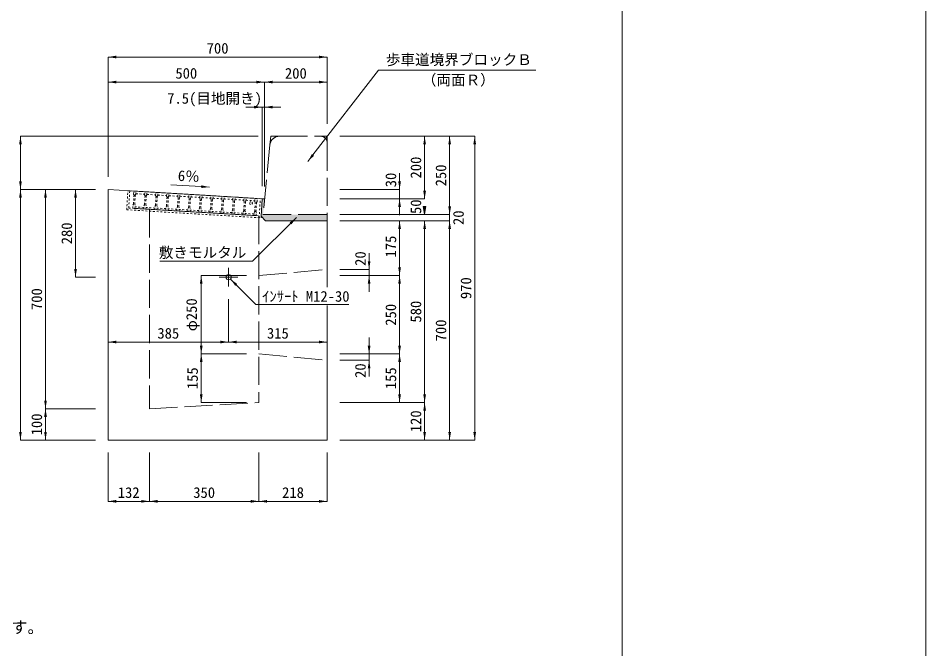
# Model space of a CAD drawing. Units: millimetres at full size; some dimension numbers follow another scale. Extents: x 4207 to 15359, y -7728 to 211.
# Drawn here: x 12459 to 15359, y -5765 to -3751 of the extents above; entities that cross this region are included whole.
import ezdxf
from ezdxf.enums import TextEntityAlignment as Align

# ---------------------------------------------------------------- set-up
doc = ezdxf.new("R2010")
doc.units = ezdxf.units.MM
doc.header["$LTSCALE"] = 15
for name, pattern in [('DASHED', [7.5, 6, -1.5]), ('USER1', [0.8, 0.4, -0.4]), ('USER2', [11.43, 7.62, -1.27, 1.27, -1.27]), ('USER3', [0.54, 0.3, -0.24])]:
    doc.linetypes.add(name, pattern=pattern)
for name, color, linetype, lineweight in [('0_2', 7, 'DASHED', 9), ('受枠', 3, 'USER1', 9), ('境界ﾌﾞﾛｯｸ', 4, 'DASHED', 9), ('寸法線', 7, 'Continuous', 9), ('枠', 5, 'Continuous', 5), ('補助線', 8, 'Continuous', 20), ('集水桝', 1, 'Continuous', 20), ('ｲﾝｻｰﾄ', 4, 'USER1', 9), ('ｸﾞﾚｰﾁﾝｸﾞ', 7, 'USER1', 5)]:
    doc.layers.add(name, color=color, linetype=linetype, lineweight=lineweight)
doc.layers.add('ﾊｯﾁﾝｸﾞ', color=7, linetype='Continuous')
doc.styles.add('ＭＳ ゴシック', font='')
doc.styles.get('ＭＳ ゴシック').set_extended_font_data('MS Gothic')

# ---------------------------------------------------------------- blocks, each defined once
blk = doc.blocks.new('filled_arrow')
at = {"color": 0, "linetype": 'Continuous', "lineweight": -2}
blk.add_solid([(7.5, 1.25), (0, 0), (7.5, -1.25)], dxfattribs=at)

msp = doc.modelspace()

# ---------------------------------------------------------------- hatches: boundary and pattern name
at = {"layer": '寸法線'}
msp.add_hatch(color=256, dxfattribs=at).paths.add_polyline_path([(13753.45, -4352.03), (13762.12, -4352.03), (13757.78, -4378.03)])
at = {"layer": 'ﾊｯﾁﾝｸﾞ'}
msp.add_hatch(color=256, dxfattribs=at).paths.add_polyline_path([(13446.44, -4398.03), (13446.44, -4378.03), (13241.44, -4378.03), (13246.44, -4328.03), (13238.91, -4327.58), (13235.58, -4383.06), (13249.68, -4398.03)])

# ---------------------------------------------------------------- linework, layer by layer
at = {"layer": '受枠'}
for p, q in [((12806.03, -4362.72), (12809.68, -4301.83)), ((12809.68, -4301.83), (13238.91, -4327.58)), ((12812.37, -4357.09), (12815.67, -4302.18)), ((13229.26, -4388.11), (13232.92, -4327.22)), ((13235.25, -4388.47), (13238.91, -4327.58)), ((12806.03, -4362.72), (13235.25, -4388.47)), ((12812.37, -4357.09), (13229.62, -4382.12))]:
    msp.add_line(p, q, dxfattribs=at)
at = {"layer": '受枠', "linetype": 'USER3'}
msp.add_circle((13202.97, -4341.45), 4.5, dxfattribs=at)
at = {"layer": '境界ﾌﾞﾛｯｸ'}
for p, q in [((13293.59, -4128.03), (13426.44, -4128.03)), ((13263.74, -4155.05), (13241.44, -4378.03)), ((13446.44, -4148.03), (13446.44, -4378.03)), ((13238.91, -4327.58), (13246.44, -4328.03)), ((13241.44, -4378.03), (13446.44, -4378.03)), ((13446.44, -4378.03), (13446.44, -4398.03))]:
    msp.add_line(p, q, dxfattribs=at)
for centre, radius, start, end in [((13293.59, -4158.03), 30, 90, 174.28941), ((13426.44, -4148.03), 20, 0, 90)]:
    msp.add_arc(centre, radius, start, end, dxfattribs=at)
at = {"layer": '寸法線'}
for p, q in [((12746.44, -3875.06), (13446.44, -3875.06)), ((12746.44, -4258.03), (12746.44, -3875.06)), ((13446.44, -4088.03), (13446.44, -3875.06)), ((12746.44, -3955.06), (13246.44, -3955.06)), ((12746.44, -4258.03), (12746.44, -3955.06)), ((13246.44, -4288.03), (13246.44, -3955.06)), ((13246.44, -3955.06), (13446.44, -3955.06)), ((13246.44, -4288.03), (13246.44, -3955.06)), ((13446.44, -4088.03), (13446.44, -3955.06)), ((13298.44, -4035.06), (13186.91, -4035.06)), ((13238.91, -4287.58), (13238.91, -4035.06)), ((13246.44, -4288.03), (13246.44, -4035.06)), ((12466.57, -4298.03), (12466.57, -4128.03)), ((13226.44, -4128.03), (12466.57, -4128.03)), ((13486.44, -4128.03), (13757.78, -4128.03)), ((13486.44, -4128.03), (13837.78, -4128.03)), ((13486.44, -4128.03), (13917.78, -4128.03)), ((13757.78, -4128.03), (13757.78, -4328.03)), ((13837.78, -4128.03), (13837.78, -4378.03)), ((13917.78, -4128.03), (13917.78, -5098.03)), ((13677.78, -4380.03), (13677.78, -4246.03)), ((12466.57, -5098.03), (12466.57, -4298.03)), ((12706.44, -4298.03), (12466.57, -4298.03)), ((12706.44, -4298.03), (12466.57, -4298.03)), ((12546.57, -4298.03), (12546.57, -4998.03)), ((12706.44, -4298.03), (12546.57, -4298.03)), ((12642.45, -4298.03), (12642.45, -4578.03)), ((12706.44, -4298.03), (12642.45, -4298.03)), ((13486.44, -4298.03), (13677.78, -4298.03)), ((13486.44, -4328.03), (13757.78, -4328.03)), ((13486.44, -4328.03), (13757.78, -4328.03)), ((13486.44, -4328.03), (13677.78, -4328.03)), ((13837.78, -4326.03), (13837.78, -4450.03)), ((13486.44, -4378.03), (13757.78, -4378.03)), ((13486.44, -4378.03), (13837.78, -4378.03)), ((13486.44, -4378.03), (13837.78, -4378.03)), ((13486.44, -4398.03), (13837.78, -4398.03)), ((13486.44, -4398.03), (13757.78, -4398.03)), ((13486.44, -4398.03), (13837.78, -4398.03)), ((13486.44, -4398.03), (13677.78, -4398.03)), ((13677.78, -4398.03), (13677.78, -4573.03)), ((13757.78, -4398.03), (13757.78, -4978.03)), ((13837.78, -5098.03), (13837.78, -4398.03)), ((13580.46, -4501.03), (13580.46, -4625.03)), ((12706.44, -4578.03), (12642.45, -4578.03)), ((13044.14, -4573.03), (13044.14, -4823.03)), ((13188.44, -4573.03), (13044.14, -4573.03)), ((13486.44, -4553.03), (13580.46, -4553.03)), ((13486.44, -4573.03), (13677.78, -4573.03)), ((13486.44, -4573.03), (13677.78, -4573.03)), ((13486.44, -4573.03), (13580.46, -4573.03)), ((13677.78, -4573.03), (13677.78, -4823.03)), ((13131.44, -4648.03), (13131.44, -4784.98)), ((13131.44, -4648.03), (13131.44, -4784.98)), ((13446.44, -4707.91), (13446.44, -4784.98)), ((12746.44, -4738.03), (12746.44, -4784.98)), ((13580.46, -4895.03), (13580.46, -4771.03)), ((12746.44, -4784.98), (13131.44, -4784.98)), ((13131.44, -4784.98), (13446.44, -4784.98)), ((13188.44, -4823.03), (13044.14, -4823.03)), ((13044.14, -4823.03), (13044.14, -4978.03)), ((13188.44, -4823.03), (13044.14, -4823.03)), ((13486.44, -4823.03), (13677.78, -4823.03)), ((13486.44, -4823.03), (13677.78, -4823.03)), ((13526.44, -4823.03), (13580.46, -4823.03)), ((13677.78, -4823.03), (13677.78, -4978.03)), ((13486.44, -4843.03), (13580.46, -4843.03)), ((13188.44, -4978.03), (13044.14, -4978.03)), ((13486.44, -4978.03), (13757.78, -4978.03)), ((13486.44, -4978.03), (13757.78, -4978.03)), ((13486.44, -4978.03), (13677.78, -4978.03)), ((13757.78, -4978.03), (13757.78, -5098.03)), ((12706.44, -4998.03), (12546.57, -4998.03)), ((12546.57, -4998.03), (12546.57, -5098.03)), ((12706.44, -4998.03), (12546.57, -4998.03)), ((12706.44, -5098.03), (12466.57, -5098.03)), ((12706.44, -5098.03), (12546.57, -5098.03)), ((13486.44, -5098.03), (13757.78, -5098.03)), ((13486.44, -5098.03), (13837.78, -5098.03)), ((13486.44, -5098.03), (13917.78, -5098.03)), ((12746.44, -5138.03), (12746.44, -5293.63)), ((12878.44, -5138.03), (12878.44, -5293.63)), ((12878.44, -5138.03), (12878.44, -5293.63)), ((13228.44, -5138.03), (13228.44, -5293.63)), ((13228.44, -5138.03), (13228.44, -5293.63)), ((13446.44, -5138.03), (13446.44, -5293.63)), ((12746.44, -5293.63), (12878.44, -5293.63)), ((12878.44, -5293.63), (13228.44, -5293.63)), ((13228.44, -5293.63), (13446.44, -5293.63))]:
    msp.add_line(p, q, dxfattribs=at)
for points in [[(13385.11, -4208.28), (13401.03, -4187.72), (13610.44, -3917.25), (14112.84, -3917.25)], [(13070.25, -4290.39), (13044.29, -4288.83), (12947.13, -4283)], [(13348.06, -4387.58), (13208.32, -4527.31), (12911.84, -4527.31)], [(13137.45, -4584.04), (13218.68, -4665.27), (13515.16, -4665.27)]]:
    msp.add_lwpolyline(points, dxfattribs=at)
at = {"layer": '寸法線', "lineweight": 13}
msp.add_lwpolyline([(13753.45, -4352.03), (13762.12, -4352.03), (13757.78, -4378.03)], close=True, dxfattribs=at)
at = {"layer": '枠', "color": 1, "lineweight": 9}
msp.add_line((15359.07, -7728.4), (15359.07, 210.81), dxfattribs=at)
at = {"layer": '枠', "lineweight": 20}
msp.add_line((14389.37, -6878.4), (14389.37, -1278.4), dxfattribs=at)
at = {"layer": '補助線'}
for p, q in [((13263.74, -4155.05), (13266.44, -4128.03)), ((13266.44, -4128.03), (13293.59, -4128.03)), ((13426.44, -4128.03), (13446.44, -4128.03)), ((13446.44, -4148.03), (13446.44, -4128.03))]:
    msp.add_line(p, q, dxfattribs=at)
at = {"layer": '集水桝'}
for p, q in [((12746.44, -4298.03), (13238.91, -4327.58)), ((12746.44, -4298.03), (12746.44, -5098.03)), ((13238.91, -4327.58), (13235.58, -4383.06)), ((13235.58, -4383.06), (13249.68, -4398.03)), ((13249.68, -4398.03), (13446.44, -4398.03)), ((13446.44, -4398.03), (13446.44, -4610.31)), ((13446.44, -4667.91), (13446.44, -5098.03)), ((12746.44, -5098.03), (13446.44, -5098.03))]:
    msp.add_line(p, q, dxfattribs=at)
at = {"layer": '集水桝', "linetype": 'DASHED', "lineweight": 13}
for p, q in [((12878.44, -4361.05), (12878.44, -4998.03)), ((13228.44, -4382.05), (13228.44, -4978.03)), ((13228.44, -4573.03), (13446.44, -4553.03)), ((13228.44, -4823.03), (13446.44, -4843.03)), ((12878.44, -4998.03), (13228.44, -4978.03))]:
    msp.add_line(p, q, dxfattribs=at)
at = {"layer": 'ｲﾝｻｰﾄ', "linetype": 'USER2'}
for p, q in [((13131.44, -4608.03), (13131.44, -4548.03)), ((13101.44, -4578.03), (13161.44, -4578.03))]:
    msp.add_line(p, q, dxfattribs=at)
at = {"layer": 'ｲﾝｻｰﾄ', "linetype": 'Continuous'}
msp.add_circle((13131.44, -4578.03), 8.5, dxfattribs=at)
at = {"layer": 'ｸﾞﾚｰﾁﾝｸﾞ'}
for p, q in [((12827.63, -4344.98), (12829.36, -4316.03)), ((12828.05, -4312.95), (12828.64, -4302.96)), ((12828.05, -4312.95), (12829.36, -4316.03)), ((12828.64, -4302.96), (13222.94, -4326.62)), ((12831.62, -4345.22), (12833.36, -4316.27)), ((12833.36, -4316.27), (12835.03, -4313.36)), ((12835.03, -4313.36), (12835.63, -4303.38)), ((12835.15, -4311.37), (12863.37, -4313.06)), ((12862.84, -4347.09), (12864.57, -4318.14)), ((12863.25, -4315.06), (12863.85, -4305.08)), ((12863.25, -4315.06), (12864.57, -4318.14)), ((12866.83, -4347.33), (12868.57, -4318.38)), ((12868.57, -4318.38), (12870.24, -4315.48)), ((12870.24, -4315.48), (12870.84, -4305.5)), ((12870.36, -4313.48), (12898.58, -4315.17)), ((12898.04, -4349.2), (12899.78, -4320.25)), ((12898.46, -4317.17), (12899.06, -4307.19)), ((12898.46, -4317.17), (12899.78, -4320.25)), ((12902.04, -4349.44), (12903.77, -4320.49)), ((12903.77, -4320.49), (12905.45, -4317.59)), ((12905.45, -4317.59), (12906.05, -4307.61)), ((12905.57, -4315.59), (12933.79, -4317.29)), ((12933.67, -4319.28), (12934.27, -4309.3)), ((12933.67, -4319.28), (12934.99, -4322.37)), ((12938.98, -4322.61), (12940.66, -4319.7)), ((12940.66, -4319.7), (12941.26, -4309.72)), ((12940.78, -4317.71), (12969, -4319.4)), ((12968.88, -4321.4), (12969.48, -4311.41)), ((12975.87, -4321.81), (12976.47, -4311.83)), ((12975.99, -4319.82), (13004.21, -4321.51)), ((13004.09, -4323.51), (13004.69, -4313.53)), ((13011.08, -4323.93), (13011.68, -4313.95)), ((13039.3, -4325.62), (13039.9, -4315.64)), ((13046.29, -4326.04), (13046.89, -4316.06)), ((13074.51, -4327.73), (13075.11, -4317.75)), ((13081.5, -4328.15), (13082.1, -4318.17)), ((13109.72, -4329.85), (13110.32, -4319.86)), ((13116.71, -4330.27), (13117.31, -4320.28)), ((12825.35, -4357.86), (12825.95, -4347.88)), ((12827.63, -4344.98), (12825.95, -4347.88)), ((12831.62, -4345.22), (12832.94, -4348.3)), ((12832.34, -4358.28), (12832.94, -4348.3)), ((12862.84, -4347.09), (12861.16, -4349.99)), ((12866.83, -4347.33), (12868.15, -4350.41)), ((12898.04, -4349.2), (12896.37, -4352.11)), ((12902.04, -4349.44), (12903.36, -4352.53)), ((12933.25, -4351.32), (12934.99, -4322.37)), ((12937.25, -4351.55), (12938.98, -4322.61)), ((12968.46, -4353.43), (12970.2, -4324.48)), ((12968.88, -4321.4), (12970.2, -4324.48)), ((12972.46, -4353.67), (12974.19, -4324.72)), ((12974.19, -4324.72), (12975.87, -4321.81)), ((13003.67, -4355.54), (13005.41, -4326.59)), ((13004.09, -4323.51), (13005.41, -4326.59)), ((13007.67, -4355.78), (13009.4, -4326.83)), ((13009.4, -4326.83), (13011.08, -4323.93)), ((13011.2, -4321.93), (13039.42, -4323.62)), ((13038.88, -4357.65), (13040.62, -4328.71)), ((13039.3, -4325.62), (13040.62, -4328.71)), ((13042.88, -4357.89), (13044.61, -4328.94)), ((13044.61, -4328.94), (13046.29, -4326.04)), ((13046.41, -4324.04), (13074.63, -4325.74)), ((13074.09, -4359.77), (13075.83, -4330.82)), ((13074.51, -4327.73), (13075.83, -4330.82)), ((13078.08, -4360.01), (13079.82, -4331.06)), ((13079.82, -4331.06), (13081.5, -4328.15)), ((13081.62, -4326.16), (13109.84, -4327.85)), ((13109.3, -4361.88), (13111.04, -4332.93)), ((13109.72, -4329.85), (13111.04, -4332.93)), ((13113.29, -4362.12), (13115.03, -4333.17)), ((13115.03, -4333.17), (13116.71, -4330.27)), ((13116.83, -4328.27), (13145.05, -4329.96)), ((13144.51, -4363.99), (13146.25, -4335.04)), ((13144.93, -4331.96), (13145.53, -4321.98)), ((13144.93, -4331.96), (13146.25, -4335.04)), ((13148.5, -4364.23), (13150.24, -4335.28)), ((13150.24, -4335.28), (13151.92, -4332.38)), ((13151.92, -4332.38), (13152.52, -4322.4)), ((13152.04, -4330.38), (13180.26, -4332.07)), ((13179.72, -4366.1), (13181.46, -4337.16)), ((13180.14, -4334.07), (13180.74, -4324.09)), ((13180.14, -4334.07), (13181.46, -4337.16)), ((13183.71, -4366.34), (13185.45, -4337.39)), ((13185.45, -4337.39), (13187.13, -4334.49)), ((13187.13, -4334.49), (13187.73, -4324.51)), ((13187.25, -4332.49), (13215.47, -4334.19)), ((13214.93, -4368.22), (13216.67, -4339.27)), ((13215.35, -4336.18), (13215.95, -4326.2)), ((13215.35, -4336.18), (13216.67, -4339.27)), ((13218.92, -4368.46), (13220.66, -4339.51)), ((13220.66, -4339.51), (13222.34, -4336.6)), ((13222.34, -4336.6), (13222.94, -4326.62)), ((13219.64, -4381.52), (12825.35, -4357.86)), ((12860.86, -4354.99), (12832.64, -4353.29)), ((12860.56, -4359.98), (12861.16, -4349.99)), ((12867.55, -4360.4), (12868.15, -4350.41)), ((12896.07, -4357.1), (12867.85, -4355.41)), ((12895.77, -4362.09), (12896.37, -4352.11)), ((12902.76, -4362.51), (12903.36, -4352.53)), ((12931.28, -4359.21), (12903.06, -4357.52)), ((12930.98, -4364.2), (12931.58, -4354.22)), ((12933.25, -4351.32), (12931.58, -4354.22)), ((12937.25, -4351.55), (12938.56, -4354.64)), ((12937.97, -4364.62), (12938.56, -4354.64)), ((12966.49, -4361.32), (12938.27, -4359.63)), ((12966.19, -4366.31), (12966.79, -4356.33)), ((12968.46, -4353.43), (12966.79, -4356.33)), ((12972.46, -4353.67), (12973.77, -4356.75)), ((12973.18, -4366.73), (12973.77, -4356.75)), ((13001.7, -4363.44), (12973.47, -4361.74)), ((13001.4, -4368.43), (13002, -4358.45)), ((13003.67, -4355.54), (13002, -4358.45)), ((13007.67, -4355.78), (13008.98, -4358.86)), ((13008.38, -4368.85), (13008.98, -4358.86)), ((13036.91, -4365.55), (13008.68, -4363.86)), ((13036.61, -4370.54), (13037.21, -4360.56)), ((13038.88, -4357.65), (13037.21, -4360.56)), ((13042.88, -4357.89), (13044.19, -4360.98)), ((13043.59, -4370.96), (13044.19, -4360.98)), ((13072.12, -4367.66), (13043.89, -4365.97)), ((13071.82, -4372.65), (13072.42, -4362.67)), ((13074.09, -4359.77), (13072.42, -4362.67)), ((13078.08, -4360.01), (13079.4, -4363.09)), ((13078.8, -4373.07), (13079.4, -4363.09)), ((13107.32, -4369.77), (13079.1, -4368.08)), ((13107.03, -4374.76), (13107.62, -4364.78)), ((13109.3, -4361.88), (13107.62, -4364.78)), ((13113.29, -4362.12), (13114.61, -4365.2)), ((13114.01, -4375.18), (13114.61, -4365.2)), ((13142.53, -4371.89), (13114.31, -4370.19)), ((13142.23, -4376.88), (13142.83, -4366.9)), ((13144.51, -4363.99), (13142.83, -4366.9)), ((13148.5, -4364.23), (13149.82, -4367.31)), ((13149.22, -4377.3), (13149.82, -4367.31)), ((13177.74, -4374), (13149.52, -4372.31)), ((13177.44, -4378.99), (13178.04, -4369.01)), ((13179.72, -4366.1), (13178.04, -4369.01)), ((13183.71, -4366.34), (13185.03, -4369.43)), ((13184.43, -4379.41), (13185.03, -4369.43)), ((13212.95, -4376.11), (13184.73, -4374.42)), ((13212.65, -4381.1), (13213.25, -4371.12)), ((13214.93, -4368.22), (13213.25, -4371.12)), ((13218.92, -4368.46), (13220.24, -4371.54)), ((13219.64, -4381.52), (13220.24, -4371.54))]:
    msp.add_line(p, q, dxfattribs=at)

# ---------------------------------------------------------------- block references
at = {"layer": '寸法線', "xscale": 3.47, "yscale": 3.47}
for p in [(12746.44, -3875.06), (12746.44, -3955.06), (13246.44, -3955.06), (13246.44, -4035.06), (12746.44, -4784.98), (13131.44, -4784.98), (12746.44, -5293.63), (12878.44, -5293.63), (13228.44, -5293.63)]:
    msp.add_blockref('filled_arrow', p, dxfattribs=at)
for p, rotation in [((13446.44, -3875.06), 180), ((13246.44, -3955.06), 180), ((13446.44, -3955.06), 180), ((13238.91, -4035.06), 180), ((12466.57, -4128.03), 270), ((13757.78, -4128.03), 270), ((13837.78, -4128.03), 270), ((13917.78, -4128.03), 270), ((13385.11, -4208.28), 52.3), ((12466.57, -4298.03), 90), ((13070.25, -4290.39), 176.6), ((13677.78, -4298.03), 90), ((12466.57, -4298.03), 270), ((12546.57, -4298.03), 270), ((12642.45, -4298.03), 270), ((13757.78, -4328.03), 90), ((13677.78, -4328.03), 270), ((13837.78, -4378.03), 90), ((13837.78, -4378.03), 90), ((13348.06, -4387.58), 225), ((13677.78, -4398.03), 270), ((13757.78, -4398.03), 270), ((13837.78, -4398.03), 270), ((13837.78, -4398.03), 270), ((12642.45, -4578.03), 90), ((13580.46, -4553.03), 90), ((13677.78, -4573.03), 90), ((13044.14, -4573.03), 270), ((13137.45, -4584.04), 315), ((13580.46, -4573.03), 270), ((13677.78, -4573.03), 270), ((13131.44, -4784.98), 180), ((13446.44, -4784.98), 180), ((13044.14, -4823.03), 90), ((13580.46, -4823.03), 90), ((13677.78, -4823.03), 90), ((13044.14, -4823.03), 270), ((13677.78, -4823.03), 270), ((13580.46, -4843.03), 270), ((13044.14, -4978.03), 90), ((13677.78, -4978.03), 90), ((13757.78, -4978.03), 90), ((12546.57, -4998.03), 90), ((13757.78, -4978.03), 270), ((12546.57, -4998.03), 270), ((12466.57, -5098.03), 90), ((12546.57, -5098.03), 90), ((13757.78, -5098.03), 90), ((13837.78, -5098.03), 90), ((13917.78, -5098.03), 90), ((12878.44, -5293.63), 180), ((13228.44, -5293.63), 180), ((13446.44, -5293.63), 180)]:
    msp.add_blockref('filled_arrow', p, dxfattribs=dict(at, rotation=rotation))

# ---------------------------------------------------------------- texts
at = {"layer": '0_2', "style": 'ＭＳ ゴシック'}
msp.add_text('注1) グレーチングはボルト固定式も対応できます。', height=37.98, dxfattribs=at).set_placement((11323.77, -5676.67), align=Align.TOP_LEFT)
at = {"layer": '寸法線', "style": 'ＭＳ ゴシック'}
for s, p in [('700', (13096.44, -3847.06)), ('500', (12996.44, -3927.06)), ('200', (13346.44, -3927.06)), ('（両面Ｒ）', (13865.32, -3948.16)), ('7.5(目地開き)', (13086.75, -4007.06)), ('385', (12938.94, -4756.98)), ('315', (13288.94, -4756.98)), ('132', (12812.44, -5265.63)), ('350', (13053.44, -5265.63)), ('218', (13337.44, -5265.63))]:
    msp.add_text(s, height=34.18, dxfattribs=at).set_placement(p, align=Align.MIDDLE_CENTER)
msp.add_text('歩車道境界ブロックＢ', height=34.18, dxfattribs=at).set_placement((13634.06, -3883.36), align=Align.MIDDLE_LEFT)
for s, rotation, p in [('200', 90, (13729.78, -4228.03)), ('250', 90, (13809.78, -4253.03)), ('6％', 356.57, (13004.46, -4255.35)), ('30', 90, (13649.78, -4267.58)), ('50', 90, (13729.78, -4353.03)), ('20', 90, (13865.78, -4388.03)), ('280', 90, (12614.45, -4438.03)), ('175', 90, (13649.78, -4480.11)), ('20', 90, (13552.46, -4518.63)), ('970', 90, (13889.78, -4613.03)), ('700', 90, (12518.57, -4648.03)), ('φ250', 90, (13013.21, -4698.03)), ('250', 90, (13649.78, -4698.03)), ('580', 90, (13729.78, -4688.03)), ('700', 90, (13809.78, -4748.03)), ('155', 90, (13016.14, -4900.53)), ('20', 90, (13552.46, -4876.32)), ('155', 90, (13649.78, -4900.53)), ('100', 90, (12518.57, -5048.03)), ('120', 90, (13729.78, -5038.03))]:
    msp.add_text(s, height=34.18, rotation=rotation, dxfattribs=at).set_placement(p, align=Align.MIDDLE_CENTER)
msp.add_text('敷きモルタル', height=34.18, dxfattribs=at).set_placement((13188.32, -4481.92), align=Align.TOP_RIGHT)
msp.add_text('ｲﾝｻｰﾄ M12-30', height=34.18, dxfattribs=at).set_placement((13238.68, -4622.07), align=Align.TOP_LEFT)

doc.saveas('drawing.dxf')
